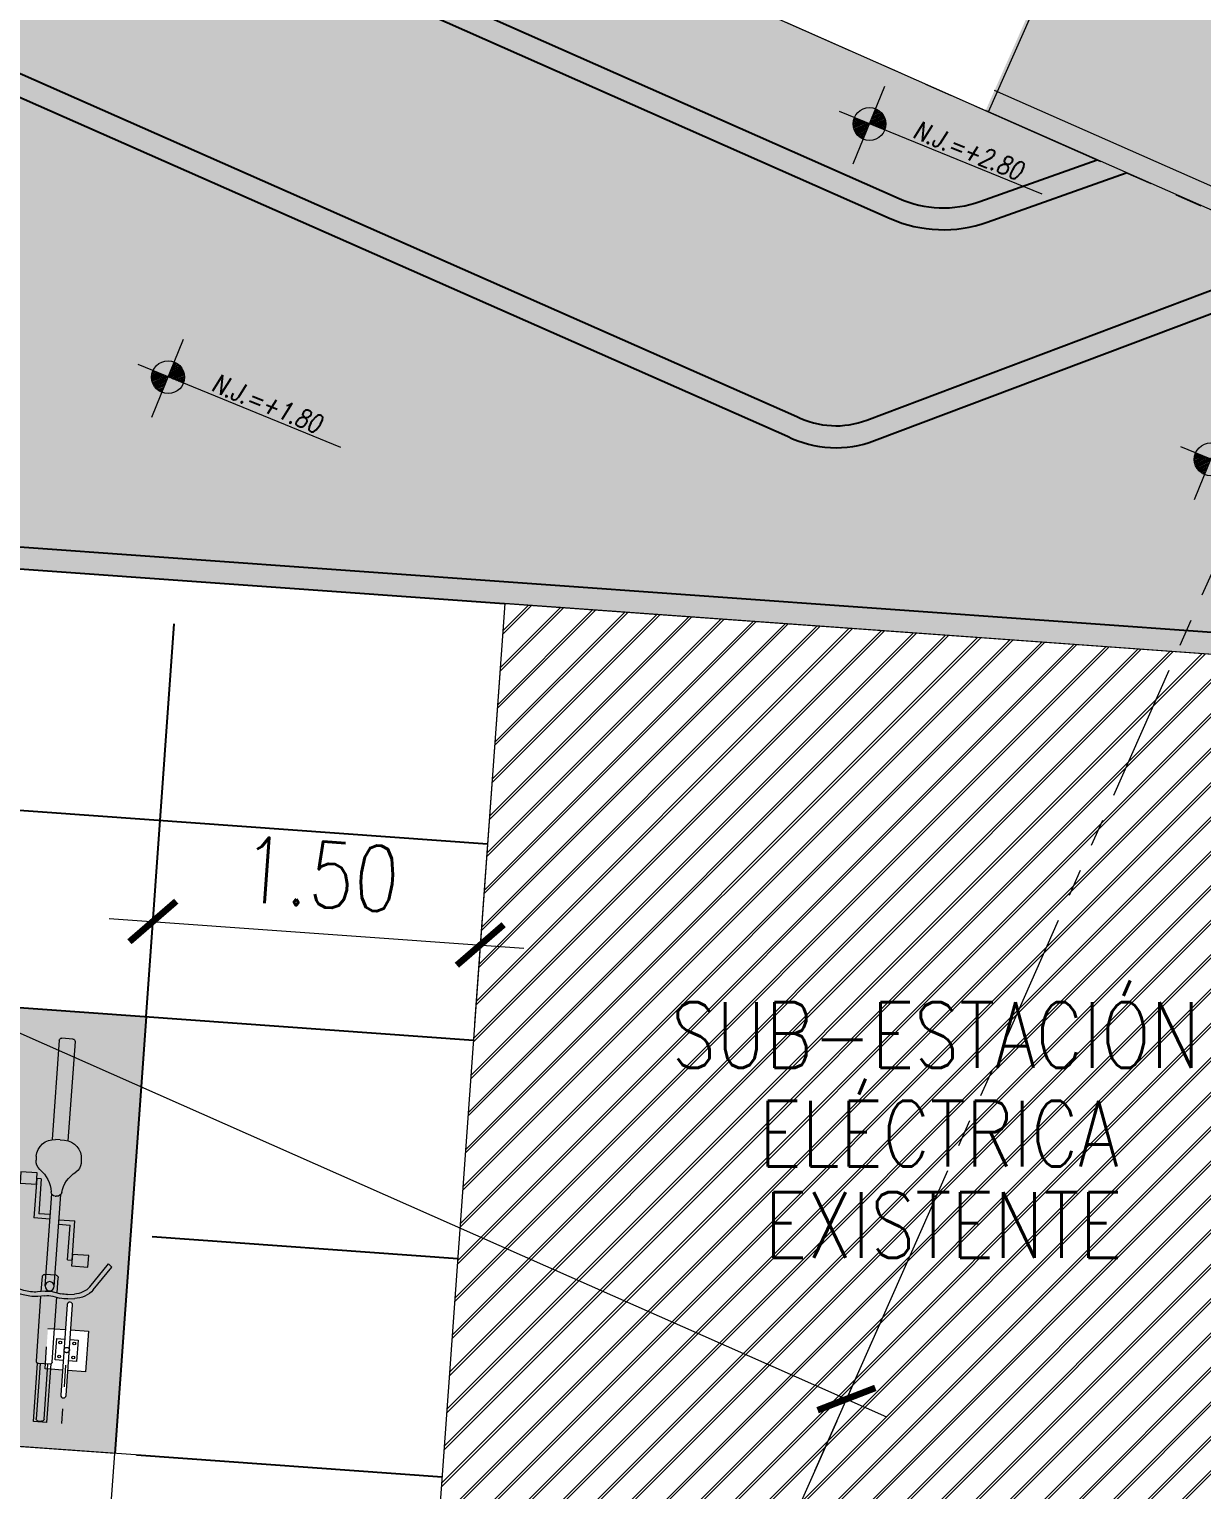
# Model space of a CAD drawing. Header units: inches. Extents: x 0 to 766, y -245 to 236.
# Drawn here: x 226.01 to 231.36, y 63.2 to 69.87 of the extents above; entities that cross this region are included whole.
import ezdxf
from ezdxf.enums import TextEntityAlignment as Align

# ---------------------------------------------------------------- set-up
doc = ezdxf.new("R2010")
doc.units = ezdxf.units.IN
doc.header["$MEASUREMENT"] = 0
doc.set_wipeout_variables(frame=1)
doc.linetypes.add('HIDDEN2', pattern=[0.1875, 0.125, -0.0625])
doc.linetypes.add('PHANTOM', pattern=[2.5, 1.25, -0.25, 0.25, -0.25, 0.25, -0.25])
doc.layers.get('DEFPOINTS').update_dxf_attribs({"color": 251, "lineweight": 9})
for name, color, linetype, lineweight in [('00_INTERVENCION', 251, 'Continuous', 9), ('A-BICICLETAS', 251, 'Continuous', 9), ('A-HATCH', 251, 'Continuous', 9), ('A-JARDIN', 251, 'Continuous', 9), ('A-MURO BAJO', 251, 'Continuous', 9), ('A-TEXTO-INDICACIONES', 251, 'Continuous', 9), ('BICICLETAS', 251, 'Continuous', 9), ('COTAS-EXTER', 251, 'Continuous', 9), ('DLP_ETAPAS', 251, 'Continuous', 9), ('DLP_HATCH', 251, 'Continuous', 9), ('DLP_MURO BAJO', 251, 'Continuous', 9), ('DLP_TEXTO AMBIENTE', 251, 'Continuous', 9), ('EJES', 251, 'PHANTOM', 9), ('HATCH', 251, 'Continuous', 9), ('MOBILIARIO', 251, 'Continuous', 9), ('PROYECCIONES', 251, 'HIDDEN2', 9)]:
    doc.layers.add(name, color=color, linetype=linetype, lineweight=lineweight)
doc.styles.add('R100-200', font='romans.shx', dxfattribs={"width": 0.8, "height": 0.3})
doc.styles.add('R80', font='romans.shx', dxfattribs={"width": 0.8, "oblique": 15, "height": 0.1})
doc.styles.add('R80-200', font='romans.shx', dxfattribs={"width": 0.8, "oblique": 10, "height": 0.2})
doc.styles.add('TXT_COTAS', font='romans.shx', dxfattribs={"width": 0.8})
doc.dimstyles.new('DLP-COTA 200', dxfattribs={"dimtxt": 0.3, "dimasz": 0.2, "dimexe": 0.36, "dimexo": 0.12, "dimgap": 0.12, "dimtad": 1, "dimzin": 0, "dimdsep": 46, "dimtxsty": 'TXT_COTAS', "dimblk": 'ARCHTICK', "dimcen": 0.18, "dimdle": 0.2, "dimclrd": 256, "dimclre": 256, "dimclrt": 2, "dimadec": 0, "dimazin": 0, "dimtfac": 1, "dimtix": 1, "dimtofl": 0, "dimtmove": 2, "dimatfit": 3, "dimfxl": 0.36, "dimtolj": 1, "dimtzin": 0, "dimlwd": 9, "dimlwe": 9, "dimarcsym": 0})

# ---------------------------------------------------------------- blocks, each defined once
blk = doc.blocks.new('base general')
at = {"layer": 'DLP_HATCH'}
h = blk.add_hatch(dxfattribs=at)
h.set_pattern_fill('ANSI31', color=251, scale=0.035)
h.set_pattern_definition([(45, (-226544.9929284196, -8188091.284064868), (-0.0785772410593551, 0.0785772410593551), [])])
h.paths.add_polyline_path([(3.414964377705473, -4.431248090229928), (3.093019498337526, -8.919716814532876), (7.581488223338965, -9.241661693900824), (7.903433102706913, -4.753192969597876)])
at = {"layer": 'DLP_MURO BAJO', "color": 251}
blk.add_line((3.128791151131736, -8.420998074114323), (1.133916164020775, -8.277911455370486, 1.143228099061943e-08), dxfattribs=at)
blk.add_lwpolyline([(3.414964377705473, -4.431248090229928), (3.093019498337526, -8.919716814532876), (7.581488223338965, -9.241661693900824), (7.903433102706913, -4.753192969597876)], close=True, dxfattribs=at)
at = {"layer": 'DLP_TEXTO AMBIENTE', "color": 251, "style": 'R100-200', "width": 0.8}
for s, p in [('SUB-ESTACIÓN', (4.175400828302372, -6.552583946846426, 5.259832665969916e-07)), ('ELÉCTRICA', (4.575848029984627, -7.002583946101367, 5.259832665969916e-07)), ('EXISTENTE', (4.6019531142083, -7.419649885036051, 5.259832665969916e-07))]:
    blk.add_text(s, height=0.2999999999999999, rotation=359.9999997865566, dxfattribs=at).set_placement(p)
blk = doc.blocks.new('_ArchTick')
at = {"color": 0, "linetype": 'ByBlock', "const_width": 0.15}
blk.add_lwpolyline([(-0.5, -0.5), (0.5, 0.5)], dxfattribs=at)
blk = doc.blocks.new('*D234')
at = {"layer": 'COTAS-EXTER', "lineweight": 9, "transparency": 16777216}
for p, q in [((-11.62600095758723, -41.61827138223493), (-12.12769584751628, -42.75224767243427)), ((-12.16494189415006, -42.34211021741443), (0.8667601144444106, -48.10760845692407)), ((1.039902246446154, -47.22193255991483), (0.5382073565171019, -48.35590885011417))]:
    blk.add_line(p, q, dxfattribs=at)
at = {"layer": 'DEFPOINTS', "color": 0, "transparency": 16777216}
for p in [(-11.57744983903831, -41.50853174086661, -1.21716331414238e-07), (1.088453364995075, -47.1121929185465, -1.21716331414238e-07), (0.6838607121638702, -48.0266899260092)]:
    blk.add_point(p, dxfattribs=at)
at = {"layer": 'COTAS-EXTER', "lineweight": 9, "transparency": 16777216, "xscale": 0.2, "yscale": 0.2, "zscale": 0.2}
for p, rotation in [((-11.98204249186951, -42.4230287483293), 156.1343966983409), ((0.6838607121638702, -48.0266899260092), 336.1343966983409)]:
    blk.add_blockref('_ArchTick', p, dxfattribs=dict(at, rotation=rotation))
at = {"layer": 'COTAS-EXTER', "color": 2, "transparency": 16777216, "insert": (-5.539850873117746, -44.97794514409051), "char_height": 0.3, "attachment_point": 5, "rotation": 336.13439669834094, "style": 'TXT_COTAS'}
blk.add_mtext('\\A1;13.85', dxfattribs=at)
blk = doc.blocks.new('ESTRUCTURAS_PISO-1')
at = {"layer": 'HATCH'}
h = blk.add_hatch(color=256, dxfattribs=at)
h.dxf.hatch_style = 1
h.paths.add_polyline_path([(0.1499999901079718, 19.44999999668642), (0.1499999922561983, 14.60000000600598), (5.887486622668803e-07, 14.60000000616151), (-2.934752046712674e-06, 19.44999999667903)])
h.paths.add_polyline_path([(0.1499999928682882, 25.95000000711354), (-5.750000026271664, 25.95000000711354), (-5.750000026271664, 24.90000000721841), (-5.600000026644011, 24.90000000718919), (-5.600000027575334, 25.80000000716143), (-3.661173650471028e-06, 25.80000000709185), (-3.661244591057766e-06, 20.55000000711334), (-1.400003661290611, 20.55000000711266), (-1.400003661291521, 20.45000000710161), (-3.661290065792855e-06, 20.45000000710161), (-2.971077265101485e-06, 19.49999999667909), (1.799999990873403, 19.49999999676641), (1.799999991804725, 20.14999999637678), (1.699999994039899, 20.14999999637678), (1.699999989383286, 19.64999999677241), (0.1499999900188413, 19.6499999966851)])
h.paths.add_polyline_path([(-2.400000023105349, 21.40000001892554), (-2.300000025499685, 21.40000001898738), (-2.300000025898953, 23.10000000707873), (-5.750000023105713, 23.10000000707873), (-5.750000024036126, 21.80000000707298), (-5.650000024036672, 21.80000000707298), (-5.650000024036672, 23.00000000707269), (-2.400000023477332, 23.00000000714272)], flags=17)
h.paths.add_polyline_path([(-5.750000023501343, 20.45000000711354), (-2.30000002496763, 20.45000000711354), (-2.30000002496763, 20.60000000706134), (-5.750000023501343, 20.60000000709033)], flags=17)
h.paths.add_polyline_path([(-6.250003684932381, 17.49999994136726), (-6.250003684932381, 17.74999994136749), (-5.000000014646503, 17.74999995597409), (-5.00000001562239, 17.49999995653786)])
h.paths.add_polyline_path([(1.14999999027259, 15.10000000163188), (1.049999989714706, 15.10000000163188), (1.049999986084913, 13.10000000130026), (0.1499999868392479, 13.10000000036894), (0.149999986218063, 13.7000000003693), (-1.32231434690766e-08, 13.70000000021378), (-1.32231434690766e-08, 13.02500000021359), (-1.32231434690766e-08, 12.35000000021341), (0.149999986218063, 12.35000000005789), (0.1499999868383384, 12.95000000005825), (1.049999986084913, 12.94999999912693), (1.049999989714706, 10.94999999879542), (1.149999989341268, 10.94999999879542), (1.149999985615977, 12.94999999912693), (6.399999994740028, 12.95000001106484), (6.399999995450344, 12.60000001080857), (6.549999995451799, 12.60000001101946), (6.549999994607788, 13.02500000021359), (6.549999995451799, 13.44999998940727), (6.399999992926496, 13.44999998961816), (6.399999992082485, 13.09999998936235), (1.149999985615977, 13.10000000130026)])
h.paths.add_polyline_path([(0.149999990086144, 6.500000003740752), (0.1499999922561983, 11.4499999944212), (-7.185008144006133e-09, 11.44999999426568), (2.101023710565642e-08, 6.599999998643739), (-1.450000009989708, 6.599999996408997), (-1.450000009989708, 7.049999985408022), (-4.100000009989344, 7.049999954061605), (-4.100000010003896, 6.899999996787415), (-1.600000009812902, 6.899999996711813), (-1.600000009915675, 6.449999996264978), (-9.899849828798324e-09, 6.449999998643648), (-9.899849828798324e-09, 1.149994747349524), (-0.9000000094556526, 1.149991251752112), (-0.9000000102296326, 0.9999999873791694), (2.159140422008932e-09, 0.9999999872172793), (0, 0), (4.599997728599192, -6.536652108479757e-09), (4.599997728601011, 0.1499847499508178), (0.1499999928646503, 0.1500089923139285), (0.1499999926736564, 6.350000003742025), (1.799999991088043, 6.350000003649029), (1.799999990873403, 6.500000003660716)])
h.paths.add_polyline_path([(2.70000000148957, 5.550000003573359), (6.150000003291098, 5.550000003547893), (6.150000002794513, 5.650000003547348), (2.70000000149048, 5.650000003573723)])
h.paths.add_polyline_path([(2.69999999776519, 6.450000003562081), (2.799999995530015, 6.450000003562081), (2.799999996453153, 8.150000003800642), (6.049999999255306, 8.150000003713558), (6.050000000186628, 6.850000003074229), (6.149999995902363, 6.850000003219748), (6.149999996606311, 8.250000003810442), (2.70000000521577, 8.250000003736773)])
h.paths.add_polyline_path([(2.799999997389023, 3.050000003789364), (6.049999999257125, 3.05000000370228), (6.050000000186628, 4.350000004021013), (6.14999999869633, 4.350000003875493), (6.149999996526276, 2.900000003620448), (2.699999998075327, 2.900000003752325), (2.699999994815698, 4.750000003535888), (2.799999996463157, 4.750000003521563)])
h.paths.add_polyline_path([(-8.400000015386468, 9.399997958064432), (-8.400000015387377, 9.299997962376892), (-6.650000015083606, 9.2999979557394), (-6.650000014152283, 8.399997956493735), (-7.250000015003934, 8.399997957586038), (-7.250000014848411, 8.249997958144832), (-6.50000001508306, 8.249997956432594), (-6.50000001508397, 15.54999995996434), (-4.000000016390914, 15.54999995996434), (-4.000000015079422, 8.24999795708652), (-1.900000013475619, 8.249997956946572), (-1.900000013464705, 8.399999954503187), (-3.850000013468161, 8.399999954535701), (-3.850000013179852, 12.09999995453461), (-1.200000013788667, 12.09999995448914), (-1.200000013788667, 12.24999995449025), (-3.850000013179852, 12.2499999545463), (-3.850000013153476, 13.84999995453461), (-1.200000014399848, 13.84999995435123), (-1.200000014378929, 13.99999995435951), (-3.850000013770114, 13.9999999544907), (-3.850000017528146, 15.69999994814884), (-6.650000015079968, 15.69999762439011), (-6.650000015083606, 9.399997955270464)])
h.paths.add_polyline_path([(-10.9000000136657, 0.3999999965470806), (-10.75000001359876, 0.3999999965416237), (-10.75000000506498, 3.500000003163564), (-10.60000000515811, 3.499999999438273), (-10.60000001368644, 0.1999999938151404), (-10.90000001369117, 0.1999999929029173)])
h.paths.add_polyline_path([(-6.15000000998316, 5.249999998436579), (-6.300000009994619, 5.249999998651447), (-6.300000010074655, 6.899999999438478), (-11.10000000075524, 6.899999997268424), (-11.10000000059972, 7.04999999670963), (-4.750000009952601, 7.049999958050194), (-4.750000009938958, 6.899999997925761), (-6.150000010105032, 6.899999999505781)])
h.paths.add_polyline_path([(-12.00000000639193, 6.900000003306559), (-12.60000000639229, 6.900000002686284), (-12.60000000546097, 6.000000003439709), (-10.600000005129, 5.999999999809916), (-10.600000005129, 5.900000000183354), (-12.60000000546097, 5.900000003908644), (-12.60000001700337, 0.3999999839160182), (-12.45000020287534, 0.3999999839160182), (-12.44999984873357, 0.2000000295377049), (-12.59999974622679, 0.2000000303369234), (-12.74999996135739, 0.2000000303371507), (-12.75000002810793, 6.900000020378229), (-14.9499999766349, 6.900000000155728), (-14.9499999766349, 7.050000003318701), (-12.6000000281083, 7.050000002780962), (-12.00000000654745, 7.050000002747765)])
h.paths.add_polyline_path([(-6.20000000989603, 4.24999999399472), (-7.800000010133772, 4.249999993063398), (-7.80000001004737, 0.7999999902694981), (-6.600000009437281, 0.7999999912008207), (-6.600000009524592, 0.6999999908283598), (-7.90000001014414, 0.6999999929183787), (-7.900000010070471, 4.349999984309079), (-6.20000000989603, 4.34999999175966)])
h.paths.add_polyline_path([(-5.300000009907308, 4.349999988035279), (-5.300000009881842, 0.6999999862335926), (-5.400000009881296, 0.6999999867301767), (-5.400000009907671, 4.349999988034369)])
h.paths.add_polyline_path([(-2.800000010121039, 4.249999992137873), (-4.500000009855285, 4.249999993063398), (-4.500000009869837, 4.349999994709151), (-2.700000010086114, 4.349999991449522), (-2.700000009954238, 0.6999999929984142), (-4.100000010238546, 0.6999999908283598), (-4.100000010325857, 0.7999999912008207), (-2.800000010035546, 0.7999999902694981)])
h.paths.add_polyline_path([(-8.100000006853406, 14.89999796627717), (-8.400000006858136, 14.89999796536495), (-8.400000015415571, 11.79999795974084), (-8.2500000154796, 11.79999795601555), (-8.250000006935807, 14.69999796628554), (-8.100000006869777, 14.69999796627872)])
h.paths.add_polyline_path([(-16.30000001506141, 11.04999796365018), (-14.60000001529352, 11.04999796272432), (-14.60000001527897, 10.94999796107845), (-16.40000001513363, 10.94999796433808), (-16.4000000152655, 14.39999796278926), (-15.00000001491026, 14.39999796495931), (-15.00000001482294, 14.29999796458674), (-16.30000001514873, 14.29999796551806)])
h.paths.add_polyline_path([(-12.80000001515418, 10.04999795713616), (-12.80000001507415, 8.399997956349125), (-8.15000001494991, 8.39999795851736), (-8.150000015104524, 8.249997959076154), (-14.3500000152053, 8.249997967546278), (-14.35000001521803, 8.399997957861729), (-12.95000001504377, 8.399997956281823), (-12.95000001516564, 10.04999795735102)])
h.paths.add_polyline_path([(-13.70000001484641, 10.94999796775323), (-13.70000001487278, 14.39999796905749), (-13.80000001526696, 14.39999796955408), (-13.80000001524149, 10.94999796775232)])
h.paths.add_polyline_path([(-19.10000001524713, 8.399997957152095), (-19.10000001524713, 13.15000320843933), (-18.20000001569315, 13.15000670403583), (-18.20000001491917, 13.29999796840866), (-19.25000001530316, 13.29999796859693), (-19.25000001530316, 8.249997973719019), (-15.00000001895933, 8.249997968400294), (-15.00000001859917, 8.399997963041642)])
h.paths.add_polyline_path([(-11.20000001501739, 11.04999796271886), (-11.20000001510289, 14.2999979655184), (-12.45000001571134, 14.29999796644938), (-12.45000001562403, 14.39999796495931), (-11.1000000150043, 14.39999796286929), (-11.10000001507797, 10.94999797147852), (-12.90000001485805, 10.94999796402794), (-12.90000001485805, 11.049997961793)])
h.paths.add_polyline_path([(-19.10000002821471, 0.8500000296980943), (-17.80000002810357, 0.8500000303661182), (-17.80000002810357, 0.7000000303655725), (-19.25000002811703, 0.700000030254273), (-19.25000003223704, 7.050000000155023), (-17.65000003179739, 7.050000000155023), (-17.65000003179739, 6.90000000037503), (-19.10000003199184, 6.900000000256796), (-19.10000003168898, 4.5999999705856), (-16.90000003185742, 4.599999971761122), (-16.90000003175737, 4.499999971758598), (-19.10000003058303, 4.499999970587851)])
h.paths.add_polyline_path([(-16.0000000281043, 0.7000000303655725), (-15.85000002810466, 0.7000000303655725), (-15.85000003179721, 4.499999971403213), (-16.00000003180685, 4.499999971403213)])
h.paths.add_polyline_path([(-23.71174792393867, 4.694981177060299), (-26.83278698222875, 2.52723688927847), (-26.77574107907731, 2.44510428344779), (-23.65470202177403, 4.612848570476899)])
h.paths.add_polyline_path([(-26.52437364007255, 11.81219777092031), (-27.66529168568104, 13.45484989931481), (-27.54209277622795, 13.54041875227335), (-26.40117473075134, 11.89776662390648), (-25.78514996728882, 12.32563187735809), (-25.35729298958267, 11.70963859598555), (-25.48049140109742, 11.62406902544637), (-25.82277414885993, 12.11685956980898), (-26.56199076153553, 11.60342398809075), (-25.42106316003355, 9.960778509607053), (-25.50319543466867, 9.903732130323192), (-26.6441230360897, 11.5463776088651), (-30.87393566005994, 8.608489717905968), (-30.67427317494639, 8.321026536457225), (-30.79747158646387, 8.235456965932826), (-31.28239044532347, 8.93361675210349), (-31.15919503681744, 9.019183173721785), (-30.95953439010373, 8.731719043735893)])
h.paths.add_polyline_path([(-22.3499985845956, 2.30000002970894), (-22.94999963087412, 2.300000029709395), (-22.94999963087412, 2.371161799319339), (-23.77326304836424, 3.556466401709827), (-23.19833480277794, 3.95578771647547), (-23.14128890068423, 3.873655109993706), (-23.63408453974353, 3.531379697311877), (-22.84827514547305, 2.400000029709304), (-22.24999858459614, 2.400000029708849), (-22.24999858459523, 0.2000000307527898), (-22.95000003147925, 0.2000000307527898), (-22.95000003147925, 0.3000000297215593), (-22.3499985845956, 0.3000000297228098)])
h.paths.add_polyline_path([(-25.96799133173045, 1.545081866982059), (-26.09119024150004, 1.459513013815126), (-25.21638473839812, 0.2000000322293545), (-24.15000003164278, 0.2000000317319746), (-24.15000003152727, 0.3500000304429705), (-25.13793703094416, 0.3500000304434252)])
h.paths.add_polyline_path([(-24.25024774732537, 5.294996126930187), (-25.22002616713417, 6.691247680465267), (-28.1767991370134, 4.637593927563557), (-27.43520520152833, 3.569874068910394), (-27.51733780604809, 3.512828168180931), (-28.3159804159277, 4.662684625234988), (-25.19494220884008, 6.830430142921387), (-24.16811514084293, 5.352042029084487)])
h.paths.add_polyline_path([(-19.40000002823308, 0.7000000294699475), (-20.45000003131645, 0.7000000289278887), (-20.45000003140376, 0.8500000276640094), (-19.55000002830548, 0.8500000276640094), (-19.55000003134501, 6.899999999887314), (-20.80000003110126, 6.899999999433135), (-20.80000003117311, 7.049999999508827), (-19.40000003050227, 7.050000000155023)])
h.paths.add_polyline_path([(-24.967082299715, 10.88487278332582), (-23.14159015980385, 8.256612265387503), (-24.45575031490716, 7.343845451685866), (-24.39870441283983, 7.261712845143734), (-23.248808660127, 8.060387708489998), (-22.44284660495669, 6.899999998742032), (-21.20000003107907, 6.899999999324905), (-21.20000003114637, 7.049999999352394), (-22.36439916846848, 7.049999998832163), (-23.09708681497796, 8.104890529516524), (-22.93282191911749, 8.21898279037714), (-24.84388360874436, 10.97044197081891)])
h.paths.add_polyline_path([(-29.63647424236933, 12.08574824794175), (-29.55090538617787, 11.96254934035835), (-32.01488334300757, 10.25117243237378), (-31.92931377223613, 10.12797402097351), (-32.13464623967684, 9.98535860497418), (-32.30578394513668, 10.2317564248159)])
h.paths.add_polyline_path([(-36.77959101310626, 20.09127111936607), (-32.91935419428592, 22.77243151456855), (-33.00492304726959, 22.89563042445297), (-36.98835447251258, 20.12890416520361), (-36.38937249993978, 19.2665117966659), (-36.2661807654149, 19.35207566715951)])
h.paths.add_polyline_path([(-33.45751670946083, 18.98952507340493), (-32.48773637289105, 17.59327076350905), (-32.40560376502344, 17.65031666655011), (-33.43243000565781, 19.12870358165969), (-36.43027014201198, 17.04652815545023), (-35.63162751401978, 15.89667166285926), (-35.54949490715808, 15.95371756511645), (-36.29109163557769, 17.02144144943441)])
h.paths.add_polyline_path([(-31.94923655356251, 16.9932558106442), (-34.94707669261243, 14.91108038243362), (-34.89003079009126, 14.82894777620868), (-31.89219065145062, 16.91112320413492)])
h.paths.add_polyline_path([(-33.4102735787601, 12.87374482074767), (-34.12334735478453, 13.90040240313567), (-34.20547996154801, 13.84335650073899), (-33.4353602809224, 12.73456631355657), (-30.43752015047994, 14.81674173591409), (-31.43582343147409, 16.25406235420155), (-31.51795603614573, 16.19701645336318), (-30.5766986518729, 14.84182844524935)])
h.paths.add_polyline_path([(-26.3944698404548, 13.72873608847954), (-26.51767054416996, 13.64317043779454), (-29.25587311459458, 17.58553394098226), (-29.13267423432808, 17.67110277349252)])
h.paths.add_polyline_path([(6.399999992982885, 14.94999999316224), (3.549999986361399, 14.95000000171058), (3.54999999008669, 15.10000000161733), (6.64999999570955, 15.09999999307445), (6.649999996621773, 14.7999999930696), (6.399999992976518, 14.7999999931003)])
h.paths.add_polyline_path([(2.70000000149048, 20.39999999685335), (6.150000002794513, 20.39999999687973), (6.150000003291098, 20.49999999687918), (2.70000000148957, 20.49999999685372)])
h.paths.add_polyline_path([(6.149999996606311, 17.79999999661675), (6.149999995902363, 19.19999999720733), (6.050000000186628, 19.19999999735285), (6.049999999255306, 17.89999999671375), (2.799999996455881, 17.89999999662666), (2.799999995530015, 19.59999999686499), (2.69999999776519, 19.59999999686499), (2.70000000521577, 17.79999999669042)])
h.paths.add_polyline_path([(5.050000002334855, 25.95000000725292), (0.1999999906574885, 25.95000000732739), (0.1999999908757673, 25.79999999685913), (4.900005242175212, 25.79999999685913), (4.900008737772623, 24.89999999730514), (5.05000000214568, 24.89999999653116)])
h.paths.add_polyline_path([(2.699999998075327, 23.09999999667468), (2.699999994815698, 21.29999999689119), (2.799999996461338, 21.29999999690585), (2.799999997387204, 22.99999999663794), (6.049999999255306, 22.99999999672502), (6.050000000186628, 21.69999999640606), (6.149999995902363, 21.69999999655158), (6.149999996526276, 23.09999999680656)])
h.paths.add_polyline_path([(-23.75231534354225, 12.64176790105512), (-22.01241555602155, 10.13672324488925), (-22.54627026332219, 9.765929906284896), (-22.63180651902076, 9.889151456900663), (-22.2211833077954, 10.17435330923456), (-23.87551425330639, 12.55619904788432), (-24.28617728585323, 12.27096953731291), (-25.71232465294725, 14.3242848296486), (-25.58912566694198, 14.40985373535489), (-24.24854697443243, 12.47973749279777), (-23.22188938269755, 13.19281126131034), (-24.50542208371644, 15.04079476238689), (-24.91608425903996, 14.75556372930976), (-24.97313125050277, 14.83769790910219), (-24.43926917339195, 15.20849636621438), (-23.09869047531993, 13.27838011236167), (-18.7867286359251, 16.27328997176369), (-18.87229748898335, 16.39648888136185), (-18.70803243298542, 16.51058057652961), (-18.53689472675069, 16.26418275716537)])
h.paths.add_polyline_path([(-20.04173848105347, 18.08020731596059), (-19.95616962786789, 17.95700840618088), (-19.79190441645096, 18.07110020934135), (-19.96304212279938, 18.31749802886475), (-22.46808662547392, 16.57759803118779), (-22.3825177733479, 16.45439912130007)])
h.paths.add_polyline_path([(-29.1611971853481, 17.71216907677444), (-30.63958410348732, 16.68534284012367), (-30.72515295666562, 16.80854174989361), (-29.36996491545779, 17.74979915633821), (-32.96385674403336, 22.92415337553348), (-27.54310474794966, 26.68918287528822), (-26.80150802474236, 25.62145899687698), (-26.9247069344392, 25.5358901435967), (-27.58073480484472, 26.48041511279735), (-32.75508897869713, 22.88652331994285), (-29.84574797215373, 18.6977603900649), (-28.49056000420387, 19.6390177478047), (-28.43351410199921, 19.55688514137296), (-29.7887021083161, 18.6156277572095)])
h.paths.add_polyline_path([(-27.49465998418327, 19.78283412891187), (-27.43761408201135, 19.70070152232847), (-24.52190655414688, 21.72583104520095), (-24.57895245780765, 21.80796365067681)])
h.paths.add_polyline_path([(-27.86889459636495, 20.49694088172259), (-27.95102720103387, 20.43989498087126), (-28.97785343769465, 21.91828189915782), (-25.77468178973595, 24.14307207735487), (-25.71763588759404, 24.06093947100396), (-26.00510000668874, 23.86127881617585), (-25.26350328053741, 22.79355493075866), (-25.34563588582114, 22.73650902949714), (-26.08723260944043, 23.80423291667057), (-28.83867493239541, 21.8931951924493)])
h.paths.add_polyline_path([(-26.98124686740721, 19.04364066869869), (-26.01146653216165, 17.64738635745709), (-23.09575899802621, 19.67251588484055), (-23.83735572845035, 20.7402397675711), (-23.91948833296465, 20.68319386683777), (-23.23494026285425, 19.69760656199173), (-25.98638258501524, 17.78656883824794), (-26.89911426048275, 19.10068657119223)])
h.paths.add_polyline_path([(6.399999992976518, 11.25000000732689), (6.399999992982885, 11.10000000726495), (3.549999986361399, 11.09999999873116), (3.54999999008669, 10.94999999882452), (6.649999996640872, 10.95000000735286), (6.649999995671351, 11.25000000735304)])
edge = h.paths.add_edge_path()
edge.add_line((-29.9383385813544, 6.82322805691706), (-27.47436997217574, 8.53461893019778))
edge.add_line((-27.47436997217574, 8.53461893019778), (-27.55993963125366, 8.657817478475067))
edge.add_line((-27.55993960924116, 8.657817446785089), (-29.81857746313744, 7.089042421055751))
edge.add_line((-29.81857746314017, 7.089042421055296), (-29.90414703429724, 7.212240832968291))
edge.add_line((-29.90414703429724, 7.21224083296795), (-30.10947772288091, 7.069624879620051))
edge.add_line((-30.10947772288091, 7.069624879620051), (-29.9383385813544, 6.82322805691706))
edge = h.paths.add_edge_path(flags=17)
edge.add_line((-6.650000015080877, 15.69999795651222), (-6.250003683101568, 15.6999979563526))
h.paths.add_polyline_path([(-1.45000368401179, 15.39999993975266), (-1.45000368401179, 16.24999993975291), (-1.200000013725912, 16.24999995435951), (-1.2000000147018, 15.39999995492326)])
h.paths.add_polyline_path([(-2.600003684932744, 17.49999994136726), (-2.600003684932744, 17.74999994136749), (-1.500000014646503, 17.74999995597409), (-1.50000001562239, 17.49999995653786)])
h.paths.add_polyline_path([(-17.35000003179721, 7.049984790701501), (-15.85000003179721, 7.049984790701501), (-15.85000003179721, 6.900000000098998), (-17.35000003179721, 6.900000000098998)])
blk = doc.blocks.new('TORRE-A_PLAN-GEN')
at = {"rotation": 55.21775912192494}
blk.add_blockref('ESTRUCTURAS_PISO-1', (37.63273413186539, 18.89677513558209, 3.091364945972957e-08), dxfattribs=at)
blk = doc.blocks.new('ETAPAS_EL-ROSARIO-01')
at = {"layer": 'DLP_HATCH'}
h = blk.add_hatch(dxfattribs=at)
h.set_pattern_fill('NET', color=8, scale=0.5, angle=30)
h.set_pattern_definition([(29.99999999999999, (-226598.6886320594, -8188115.858783023), (-0.7937499999999998, 1.374815328507796), []), (120, (-226598.6886320594, -8188115.858783023), (-1.374815328507796, -0.7937499999999997), [])])
edge = h.paths.add_edge_path()
edge.add_line((-5.119257558631944, -39.38055419642478), (-2.145317182556028, -34.362713820301))
edge.add_line((-2.145317182556028, -34.362713820301), (-0.7240417564753443, -35.17092017363757))
edge.add_line((-0.7240417564753443, -35.17092017363757), (6.173584206553642, -23.15930621977895))
edge.add_line((6.173584206553642, -23.15930621977895), (4.372489723959006, -12.48715165443718))
edge.add_line((4.372489723959006, -12.48715165443718), (3.084003503667191, -7.412719970569015))
edge.add_line((3.084003503667191, -7.412719970569015), (0.6028502009867225, -1.453054812736809))
edge.add_line((0.6028502009867225, -1.453054812736809), (-26.05888872095966, -11.4215807216242))
edge.add_line((-26.05888872095966, -11.4215807216242), (-38.30667500055279, -6.003316828981042))
edge.add_line((-38.30667500055279, -6.003316828981042), (-39.01143954624422, -15.82896352373064))
edge.add_line((-39.01143954624422, -15.82896352373064), (-41.04641557997093, -27.65982411149889))
edge.add_arc((-46.95957980857929, -26.64272587094456), 6.000000002119358, 309.9255506769823, 350.2402988185339, ccw=False)
edge.add_line((-43.10882972707623, -31.24400002416223), (-48.93134561294573, -36.11679237801582))
edge.add_line((-48.93134561294573, -36.11679237801582), (-63.58545379701536, -32.11002549156547))
edge.add_line((-63.58545379701536, -32.11002549156547), (-61.2715167705901, -23.64699377864599))
edge.add_line((-61.2715167705901, -23.64699377864599), (-60.8656602006231, -17.4209560174495))
edge.add_line((-60.8656602006231, -17.4209560174495), (-71.96898017692729, -14.997259397991))
edge.add_line((-71.96898017692729, -14.997259397991), (-72.46370098288753, -16.80662044230849))
edge.add_line((-72.46370098288753, -16.80662044230849), (-97.98786569951335, -9.828191481530666))
edge.add_line((-97.98786569951335, -9.828191481530666), (-103.8112985943153, -36.55343463178724))
edge.add_line((-103.8112985943153, -36.55343463178724), (-110.35362560043, -66.42470536567271))
edge.add_line((-110.35362560043, -66.42470536567271), (-53.61793261306593, -81.61772925034165))
edge.add_line((-53.61793261306593, -81.61772925034165), (-44.92496922399732, -72.72020544484258))
edge.add_line((-44.92496922399732, -72.72020544484258), (-5.119257558631944, -39.38055419642478))
blk = doc.blocks.new('SIM NIVEL PLANTA')
at = {"linetype": 'Continuous'}
h = blk.add_hatch(dxfattribs=at)
h.set_pattern_fill('_USER', color=256, scale=0.0999963382923852, angle=45, style=0, pattern_type=0)
h.set_pattern_definition([(45, (35396.10580914898, 26516.48920438578), (-0.0707080889003696, 0.0707080889003696), [])])
h.paths.add_polyline_path([(-17.03192196782002, 1e-16), (-15.53208676343602, 1e-16, 0.4092090227661144), (-17.03192196782002, 1.474380134766136)])
h.paths.add_polyline_path([(-18.53175717220401, -1e-16, 0.4192358746569979), (-17.03192196782002, -1.525729753993459), (-17.03192196782002, 0)])
for p, q in [((-17.03192196782002, -3.974827738415029), (-17.03192196782002, 3.71603278895526)), ((0, 0), (-20, 0))]:
    blk.add_line(p, q)
blk.add_circle((-17.03192196782002, -0.0256748096136619), 1.500054944379798, dxfattribs=at)
at = {"style": 'R80'}
blk.add_attdef('N.P.T.+0.00', text='', height=2.029999999999998, dxfattribs=at).set_placement((-7.766043381718013, 2.014999999999999), align=Align.MIDDLE_CENTER)
blk = doc.blocks.new('BICICLETA')
at = {"ltscale": 0.1}
for p, q in [((-0.0352169326506555, 0), (-0.0352169326506555, -0.3043964114040136)), ((0.0352169326506555, 0), (-0.0352169326506555, 0)), ((0.0352169326506555, 0), (0.0352169326506555, -0.3060924336314201)), ((-0.0219918483053334, -0.3035321608185768), (-0.0219918483053334, -0.0161127932369709)), ((-0.0102528707357124, -0.0043738167732954), (0.0073555955896154, -0.0043738167732954)), ((0.0190945731010288, -0.0161127932369709), (0.0190945731010288, -0.3035321608185768)), ((0.0278988062636927, -0.3035321608185768), (-0.030796081526205, -0.3035321608185768)), ((-0.042535059095826, -0.3152711372822523), (-0.042535059095826, -0.6538007911294699)), ((0.0396377838333137, -0.3152711372822523), (0.0396377838333137, -0.6538007911294699)), ((-0.1006510849110782, -0.6495964899659157), (-0.136093778302893, -0.6538777090609074)), ((-0.097835585474968, -0.6729050148278475), (-0.1332782788667828, -0.6771862339228392)), ((-0.0226960347499699, -0.681324178352952), (-0.0625106919324026, -0.6739967521280051)), ((-0.0226960347499699, -0.6574519332498312), (-0.0582612127182074, -0.6509065739810467)), ((-0.042535059095826, -0.6776730362325907), (-0.042535059095826, -0.755668381229043)), ((0.0197987574501895, -0.6574519332498312), (0.0553639375721105, -0.6509065739810467)), ((0.0197987574501895, -0.681324178352952), (0.059613416728098, -0.6739967521280051)), ((0.0396377838333137, -0.6776730362325907), (0.0396377838333137, -0.755668381229043)), ((0.0949383102124557, -0.6729050148278475), (0.1303810036624782, -0.6771862339228392)), ((0.0977538097067736, -0.6495964899659157), (0.1331965030985884, -0.6538777090609074)), ((-0.2294698675977997, -0.7060678862035275), (-0.317238318210002, -0.8312386739999055)), ((-0.211091686564032, -0.7206780482083559), (-0.2988601372344419, -0.845848836004734)), ((-0.0249265927122906, -0.7087124697864056), (-0.0249265927122906, -1.187924370169639)), ((0.022029317507986, -0.7087124697864056), (0.022029317507986, -1.187924370169639)), ((0.208194411417935, -0.7206780482083559), (0.2959628619719297, -0.845848836004734)), ((0.2265725923934951, -0.7060678862035275), (0.3143410430639051, -0.8312386739999055)), ((-0.317238318210002, -0.8312386739999055), (-0.2988601372344419, -0.845848836004734)), ((0.0278988062636927, -0.7674073576927185), (-0.030796081526205, -0.7674073576927185)), ((0.3143410430639051, -0.8312386739999055), (0.2959628619719297, -0.845848836004734)), ((0.0817608520155773, -0.8520537223666906), (0.0817608520155773, -1.033725392073392)), ((0.0817608520155773, -0.8520537223666906), (0.105238807038404, -0.8520537223666906)), ((0.105238807038404, -0.8520537223666906), (0.105238807038404, -1.057203346863389)), ((-0.0249265927122906, -1.057203346863389), (-0.1081360823009163, -1.057203346863389)), ((-0.1081360823009163, -1.262352971360087), (-0.1081360823009163, -1.057203346863389)), ((0.022029317507986, -1.033725392073392), (0.0817608520155773, -1.033725392073392)), ((0.022029317507986, -1.057203346863389), (0.105238807038404, -1.057203346863389)), ((-0.0846581271616742, -1.262352971360087), (-0.0846581271616742, -1.080681301653385)), ((-0.0249265927122906, -1.080681301653385), (-0.0846581271616742, -1.080681301653385)), ((-0.0059508346021175, -1.178271571174263), (-0.0014486375730485, -1.178271571174263)), ((0.0030535593978129, -1.178271571174263), (-0.0014486375730485, -1.178271571174263)), ((-0.0846581271616742, -1.262352971360087), (-0.1081360823009163, -1.262352971360087)), ((-0.1188384132110514, -1.377834189683198), (-0.1188384132110514, -1.357673712074756)), ((0.1159411379485391, -1.377834189683198), (0.1159411379485391, -1.357673712074756)), ((-0.042535059095826, -1.988261021673679), (-0.042535059095826, -1.470080446451902)), ((-0.0014486375730485, -1.471746010705828), (-0.0249265927122906, -1.471746010705828)), ((-0.0014486375730485, -1.471746010705828), (0.022029317507986, -1.471746010705828)), ((0.0396377838333137, -1.988261021673679), (0.0396377838333137, -1.470080446451902)), ((0.0278988062636927, -2), (-0.030796081526205, -2)), ((0.0073555955896154, -2), (-0.0102528707357124, -2))]:
    blk.add_line(p, q, dxfattribs=at)
for points in [[(0.1902822779957205, -0.8224237971007823), (0.1902822779957205, -0.881683649495244), (0.105238807038404, -0.881683649495244), (0.105238807038404, -0.8224237971007823)], [(-0.1931795531418174, -1.29198289848864), (-0.1931795531418174, -1.232723046094179), (-0.1081360823009163, -1.232723046094179), (-0.1081360823009163, -1.29198289848864)]]:
    blk.add_lwpolyline(points, close=True, dxfattribs=at)
blk.add_circle((-0.0014486375730485, -0.7087124697864056), 0.0234779551140784, dxfattribs=at)
for centre, radius, start, end in [((-0.0102528707357124, -0.0161127932369709), 0.0117389775570392, 90, 180), ((0.0073555955896154, -0.0161127932369709), 0.0117389775570392, 0, 90), ((-0.030796081526205, -0.3152711372822523), 0.0117389775570392, 90, 180), ((0.0278988062636927, -0.3152711372822523), 0.0117389775570392, 0, 90), ((-0.1192007814534008, -0.7937288600951434), 0.1408677306844701, 96.88754168544253, 141.5162396739128), ((-0.1192007814534008, -0.7937288600951434), 0.1173897755703917, 96.88754168544253, 141.5162396739128), ((-0.083758088061586, -0.7894476391375065), 0.1408677306844701, 79.57206374426998, 96.88754168544253), ((-0.083758088061586, -0.7894476391375065), 0.1173897755703917, 79.57206374426998, 96.88754168544253), ((-0.001448638678994, -0.5420010443776846), 0.1173897755703917, 259.5720637442699, 280.42793625573), ((-0.001448638678994, -0.5658732894808054), 0.1173897755703917, 259.5720637442699, 280.42793625573), ((0.0808608127990738, -0.7894476391375065), 0.1408677306844701, 83.11245831455749, 100.42793625573), ((0.0808608127990738, -0.7894476391375065), 0.1173897755703917, 83.11245831455749, 100.42793625573), ((0.1163035061908886, -0.7937288600951434), 0.1173897755703917, 38.48376032608721, 83.11245831455749), ((0.1163035061908886, -0.7937288600951434), 0.1408677306844701, 38.48376032608721, 83.11245831455749), ((-0.030796081526205, -0.755668381229043), 0.0117389775570392, 180, 270), ((0.0278988062636927, -0.755668381229043), 0.0117389775570392, 270, 0), ((-0.1922793090343475, -1.177966738119721), 0.1643621935413706, 306.3264775057557, 352.7261544639273), ((-0.0059508346021175, -1.20174952596426), 0.0234779551140784, 90, 172.7261544639273), ((0.0030535593978129, -1.20174952596426), 0.0234779551140784, 7.273845536072695, 90), ((0.1893820338300429, -1.177966738119721), 0.1643621935413706, 187.2738455360727, 233.6735224942443), ((-0.0601435254211538, -1.357673712074756), 0.0586948877851959, 126.3264775057557, 180), ((0.0572462502168492, -1.357673712074756), 0.0586948877851959, 0, 53.6735224942443), ((-0.0249265927122906, -1.377834189683198), 0.0939118204563134, 180, 270), ((0.022029317507986, -1.377834189683198), 0.0939118204563134, 270, 0), ((-0.030796081526205, -1.988261021673679), 0.0117389775570392, 180, 270), ((0.0278988062636927, -1.988261021673679), 0.0117389775570392, 270, 0)]:
    blk.add_arc(centre, radius, start, end, dxfattribs=at)
blk = doc.blocks.new('ESTAC_BICICLETA')
at = {"layer": 'HATCH'}
h = blk.add_hatch(color=254, dxfattribs=at)
h.dxf.hatch_style = 1
h.paths.add_polyline_path([(-2.842170943040401e-14, 5.684341886080801e-14), (0.6999999999999715, 5.684341886080801e-14), (0.6999999999999715, -1.999999999999943), (-2.842170943040401e-14, -1.999999999999943)])
blk.add_wipeout([(0.15975609629183463, -0.3627446446918575), (0.24024390110958604, -0.3627446452913943), (0.2402439018728295, -0.24811049739538493), (0.2415715358754798, -0.2425770802031807), (0.24634256008705174, -0.23754857846195232), (0.2524390239436633, -0.2359153752871982), (0.25798507854886604, -0.23724945317993928), (0.26294303427914417, -0.24191479165214913), (0.2646341460144354, -0.24811049735797042), (0.2646341461599105, -0.36274464529139205), (0.34512194965106685, -0.3627446448416499), (0.3451219506868261, -0.5481104992319368), (0.26463414615988784, -0.5481104988322484), (0.2646341456511748, -0.6627446443578382), (0.2629002484999017, -0.6690123211736188), (0.2586449430240477, -0.6732426230387067), (0.25243902439807175, -0.6749397656108975), (0.2462697027867227, -0.6732641715921379), (0.24141828978237936, -0.6679661758293884), (0.2402439031449687, -0.6627446443952529), (0.24024390280734034, -0.548110498741299), (0.15975609732781645, -0.5481104991911333)])
at = {"layer": 'BICICLETAS', "color": 251, "linetype": 'HIDDEN2', "ltscale": 0.5}
blk.add_lwpolyline([(-2.842170943040401e-14, 5.684341886080801e-14), (0.6999999999999715, 5.684341886080801e-14), (0.6999999999999715, -1.999999999999943), (-2.842170943040401e-14, -1.999999999999943)], close=True, dxfattribs=at)
at = {"layer": 'MOBILIARIO', "color": 6, "linetype": 'Continuous'}
blk.add_lwpolyline([(0.2402439018728666, -0.2481104972216373), (0.2402439031449558, -0.6627446439943403, 1), (0.2646341456510621, -0.6627446447212484), (0.2646341460144164, -0.2481104974942528, 1)], format="xyb", close=True, dxfattribs=at)
at = {"layer": 'MOBILIARIO', "color": 4, "linetype": 'Continuous'}
for points in [[(0.2402439013277105, -0.54811049874124), (0.1597560973277934, -0.54811049874124), (0.1597560962918346, -0.3627446446918471), (0.2402439011095233, -0.3627446452913816)], [(0.2646341461599078, -0.3627446452913816), (0.3190918139949385, -0.3627446456971605)], [(0.2402439013277604, -0.5042080597089097), (0.2036585361148097, -0.5042080597089097), (0.2036585355695288, -0.4066470840511963), (0.2402439007825045, -0.4066470843237119)], [(0.2646341458327891, -0.4066470843237618), (0.3012195108640378, -0.4066470845964272), (0.3012195114091689, -0.5042080599815252), (0.2646341463779203, -0.5042080597998481)], [(0.3152207159356595, -0.5481104990834319), (0.2646341461598578, -0.5481104988322283)]]:
    blk.add_lwpolyline(points, dxfattribs=at)
at = {"layer": 'MOBILIARIO', "color": 7, "linetype": 'Continuous'}
for centre in [(0.2203465871742777, -0.4233351203003361), (0.2845314732517705, -0.4233351258429853), (0.2203465857205364, -0.4875200259130098), (0.284531470707742, -0.4875200224602462)]:
    blk.add_circle(centre, 0.006592494551161714, dxfattribs=at)
at = {"layer": 'PROYECCIONES', "ltscale": 0.2}
blk.add_line((0.252439024034505, -0.3868027938627803), (0.2524390243639695, -0.1185152891258158), dxfattribs=at)
blk.add_lwpolyline([(0.3190918139949385, -0.3627446456971605), (0.3451219496510291, -0.3627446458911157), (0.3451219506868132, -0.5481104992319179), (0.3152207159356595, -0.5481104990834319)], dxfattribs=at)
at = {"layer": 'PROYECCIONES', "ltscale": 0.4}
blk.add_circle((0.2524390247614879, -0.4554275716983259), 0.01219512210916525, dxfattribs=at)
at = {"layer": 'BICICLETAS', "xscale": -0.8780487806474042, "yscale": 0.8780487806474041, "zscale": 0.878048780647404, "rotation": 0.003284121983559984}
blk.add_blockref('BICICLETA', (0.3499999999999715, -0.1185170615465621), dxfattribs=at)
blk = doc.blocks.new('*D326')
at = {"lineweight": 9, "transparency": 16777216}
for p, q in [((228.156265017384, 66.9301874195585), (228.0415340277727, 65.33063890081195)), ((226.5485012177453, 65.48149989045362), (226.5968889680745, 66.15610885727943)), ((226.3716458786608, 65.8113400207072), (228.2667771171864, 65.67540773738418))]:
    blk.add_line(p, q, dxfattribs=at)
at = {"layer": 'DEFPOINTS', "color": 0, "transparency": 16777216}
for p in [(228.1648502142291, 67.04987991888544, -1.244826271779357e-06), (228.0672896183082, 65.68971639879277), (226.5399160209002, 65.36180739112666, -1.244826254944513e-06)]:
    blk.add_point(p, dxfattribs=at)
at = {"lineweight": 9, "transparency": 16777216, "xscale": 0.2, "yscale": 0.2, "zscale": 0.2}
for p, rotation in [((226.571133377539, 65.79703135929861), 175.897365513709), ((228.0672896183082, 65.68971639879277), 355.897365513709)]:
    blk.add_blockref('_ArchTick', p, dxfattribs=dict(at, rotation=rotation))
at = {"color": 2, "transparency": 16777216, "insert": (227.3385281908252, 66.0126820025313), "char_height": 0.3, "attachment_point": 5, "rotation": 355.897365513709, "style": 'TXT_COTAS'}
blk.add_mtext('\\A1;1.50', dxfattribs=at)
blk = doc.blocks.new('COTASYEJES')
at = {"layer": 'EJES', "ltscale": 0.5}
for p, q in [((6.202504519373178, -35.5529506970197, -3.413906476472085e-07), (0.1336146989197005, -49.27040586806834, -4.65277739234368e-07)), ((-12.44363095620065, -36.05148764606565, -1.21716331414238e-07), (5.709254315355793, -44.08270475175232, -1.21716331414238e-07))]:
    blk.add_line(p, q, dxfattribs=at)
at = {"layer": 'COTAS-EXTER'}
dim = blk.add_aligned_dim(p1=(-11.57744983903831, -41.5085317408666, -3.123964227136338e-07), p2=(1.088453364995075, -47.1121929185465, -3.123964227136338e-07), distance=-0.9999999956916126, dimstyle='DLP-COTA 200', dxfattribs=at)
dim.commit()
dim.dimension.update_dxf_attribs({"geometry": '*D234', "text_midpoint": (-5.539850873117746, -44.97794514409051, -1.906800912993959e-07)})

msp = doc.modelspace()

# ---------------------------------------------------------------- linework, layer by layer
at = {"layer": 'A-MURO BAJO', "color": 251, "elevation": 9.622711749258087e-08}
msp.add_lwpolyline([(215.6438715621427, 68.63319122240415), (218.2393723928201, 68.4470234569954), (218.3407162170281, 69.8599317288818), (225.5222447829967, 69.34451934982559), (225.3934928335314, 67.54949400954416), (232.3339653934474, 67.05167218678167, 0.2862572655220303), (232.8018222632184, 67.29888434343508), (233.2486246423744, 68.23585539225957)], format="xyb", dxfattribs=at)

# ---------------------------------------------------------------- block references
at = {"color": 251}
for name, p in [('COTASYEJES', (229.0570709159604, 111.6419700831967, -1.572678485372836e-07)), ('base general', (224.76419426899, 71.68061482448599, -1.402094120316641e-06))]:
    msp.add_blockref(name, p, dxfattribs=at)

# ---------------------------------------------------------------- next in the draw order: block references
at = {"color": 251, "rotation": 344.7077791752537}
msp.add_blockref('TORRE-A_PLAN-GEN', (211.5266530119063, 33.70020660952201, 1.284456599908997e-06), dxfattribs=at)

# ---------------------------------------------------------------- next in the draw order: hatches: boundary and pattern name
at = {"layer": 'A-HATCH'}
h = msp.add_hatch(dxfattribs=at)
h.set_pattern_fill('ANSI31', color=251, scale=0.035)
h.set_pattern_definition([(45, (-226320.2287339216, -8188019.603449352), (-0.0785772410593551, 0.0785772410593551), [])])
h.paths.add_polyline_path([(228.1791588756553, 67.24936742529741), (227.8572139962873, 62.76089870099446), (232.3456827212888, 62.43895382162651), (232.6676276006567, 66.92742254592946)])
at = {"layer": 'A-JARDIN'}
h = msp.add_hatch(dxfattribs=at)
h.set_pattern_fill('AR-SAND', color=251, scale=0.005, angle=215)
h.set_pattern_definition([(252.5, (-2759.577988126728, -1063.457644534218), (0.1469112948203549, -0.1958632256862088), [0, -0.19304, 0, -0.2159, 0, -0.206375]), (222.5, (-2759.577988126728, -1063.457644534218), (0.02146303516649123, -0.4225123546636738), [0, -0.10414, 0, -0.17399, 0, -0.06667500000000001]), (182.5, (-2759.450028385885, -1063.368046158846), (-0.3235593409169935, -0.227435928835707), [0, -0.0635, 0, -0.2286, 0, -0.29845]), (172.5, (-2759.450028385885, -1063.368046158846), (-0.2488009110903542, -0.3102854999200086), [0, -0.03175, 0, -0.14986, 0, -0.17145])])
edge = h.paths.add_edge_path()
edge.add_line((232.6676276006567, 66.92742254592946), (232.3502245909424, 62.50227785304656))
edge.add_arc((228.2314354590146, 67.37273439866027), 6.378539870220904, 310.2201314265449, 356.2538420107098)
edge.add_line((234.5963463455503, 66.95598473407796), (235.1898101867648, 75.9315254204767))
edge.add_line((235.1898101867648, 75.9315254204767), (232.5688642504922, 70.00732619788965))
edge.add_line((232.5688642504922, 70.00732619788965), (230.9228389120492, 70.7359278258728))
edge.add_line((230.9228389120492, 70.7359278258728), (230.3766603845818, 69.50139077295086))
edge.add_line((230.3766603845818, 69.50139077295086), (219.3565428154491, 74.37668821782341))
edge.add_line((219.3565428154491, 74.37668821782341), (220.9382182038919, 77.95090231959244))
edge.add_line((220.9382182038919, 77.95090231959244), (216.3876567880745, 79.00365795948079))
edge.add_line((216.3876567880745, 79.00365795948079), (215.9956161319517, 73.53750515271446))
edge.add_line((215.9956161319517, 73.53750515271446), (215.4811396479729, 66.36424566906413))
edge.add_line((215.4811396479729, 66.36424566906413), (215.3133864264767, 64.02529141780457))
edge.add_line((215.3133864264767, 64.02529141780457), (221.0600814580632, 62.4543468384864))
edge.add_line((221.0600814580632, 62.4543468384864), (221.9457092694013, 63.34000461929014))
edge.add_arc((222.6528271216032, 62.63291149594357), 0.999998170991656, 111.73930858701749, 135.0010018724703, ccw=False)
edge.add_line((222.2824436841713, 63.56178847987672), (218.0112001251202, 63.86815242756626))
edge.add_line((218.0112001251202, 63.86815242756626), (218.4404599665088, 69.85277739547661))
edge.add_line((218.4404599665088, 69.85277739547661), (225.6220101036254, 69.33766557284167))
edge.add_line((225.6220101036254, 69.33766557284167), (225.486077821721, 67.44253434062472))
edge.add_line((225.486077821721, 67.44253434062472), (232.6676276006567, 66.92742254592946))

# ---------------------------------------------------------------- next in the draw order: linework, layer by layer
at = {"color": 251}
for p, q in [((225.3934928222682, 67.54949403375855, -4.050070136589672e-06), (232.6702496954188, 67.02755139776042, 2.849506202995633e-06)), ((225.2865903212171, 67.45684300184718, -3.955582879683635e-06), (228.1766110759875, 67.24961136941334, -1.404427411441586e-06)), ((219.7219862862496, 66.75314995095601, -3.955582899768777e-06), (228.1004612380877, 66.15218617681882, -3.955582899768854e-06))]:
    msp.add_line(p, q, dxfattribs=at)
at = {"layer": '00_INTERVENCION', "color": 251, "lineweight": 25, "elevation": 9.622711751404675e-08}
for points in [[(215.9956161319517, 73.53750515271446), (220.3682855713653, 73.2238909025537, -0.08645494478414419), (221.0344458204002, 73.05798685558608), (229.9812514058669, 69.09977994215211, 0.1917898061407009), (230.3509614413144, 69.08589033231607), (230.8859878246678, 69.27600797180554)], [(215.9884623614146, 73.43776136272123), (220.3611318008282, 73.12414711256048, -0.08645494476997445), (220.9939840375102, 72.96653826822063), (229.9407925463695, 69.0083300611796, 0.1917898061453737), (230.3844445890811, 68.99166252937636), (231.0190169561777, 69.21715309292546)], [(215.9195668432751, 72.47716302432588), (219.9023237194581, 72.19151387557855, -0.09244789351852195), (220.6600097089488, 72.0136392881023), (229.5133656494093, 68.10392253015658, 0.2093178259095547), (229.833780198149, 68.08719713900706), (231.8529448138381, 68.84820592131933)], [(215.9124130727671, 72.37741923433265), (219.8964513313788, 72.09167818267366, -0.09260422137813748), (220.6196946952207, 71.9221259030374), (229.4708529513975, 68.01337961674204, 0.207968699954732), (229.8690568068653, 67.99362598460635), (231.9833864517225, 68.79050178926906)]]:
    msp.add_lwpolyline(points, format="xyb", dxfattribs=at)
at = {"layer": 'A-MURO BAJO', "color": 251}
for points, elevation in [([(235.4511606197868, 76.76971064236483), (235.1085133469844, 75.9952381114336), (234.6377185807453, 69.04609481532594, -0.5534294360197672), (233.2935705641232, 68.3253282709839), (230.4169570975885, 69.5928439685004)], -3.428204158450208e-07), ([(235.5426101293654, 76.72925094429871), (235.2070933845482, 75.97089527275881), (234.737489874062, 69.03933544930538, -0.5516913179121717), (233.2486246423744, 68.23585539225957), (230.3766351143079, 69.50133365400603)], -3.428204158450208e-07), ([(217.9114563756686, 63.88197681595108), (218.3407162172609, 69.85993172701916), (225.522266589129, 69.34481988948306), (225.3934925855376, 67.549494023514), (232.3339630488138, 67.05167235441974, 0.3090608697857002), (232.8213541999232, 67.33593023483178), (233.2486246423744, 68.23585539225957)], -3.955582899768777e-06), ([(218.0112001245673, 63.86815242849758), (218.4333056351991, 69.75303364646157), (225.4153685083095, 69.25223047201058), (225.2865945065807, 67.45690463211855), (232.3268086920964, 66.95192860726735, 0.3090608699967878), (232.9116880276654, 67.2930373503687), (233.3389599389577, 68.19296560071876)], -3.955582899768777e-06)]:
    msp.add_lwpolyline(points, format="xyb", dxfattribs=dict(at, elevation=elevation))
at = {"layer": 'A-MURO BAJO', "color": 251, "elevation": -2.789841799515215e-07}
msp.add_lwpolyline([(229.4632344295335, 69.90546390701553), (230.3892581241619, 69.49577160560062), (230.9346665991418, 70.72855437648019)], dxfattribs=at)
at = {"layer": 'A-MURO BAJO', "color": 251, "elevation": -3.955582899768854e-06}
msp.add_lwpolyline([(228.1791588756553, 67.24936742529741), (227.8572139962873, 62.76089870099446), (232.3456827212888, 62.43895382162651), (232.6676276006567, 66.92742254592946)], close=True, dxfattribs=at)

# ---------------------------------------------------------------- next in the draw order: block references
at = {"layer": 'A-TEXTO-INDICACIONES', "color": 251}
ref = msp.add_blockref('SIM NIVEL PLANTA', (230.6350961354567, 69.11963763189038, -1.572678485372836e-07), dxfattribs=dict(at, xscale=0.04999999999999999, yscale=0.04999999999999999, zscale=0.04999999999999999, rotation=337.7998366167188))
ref.add_attrib('N.P.T.+0.00', 'N.J.=+2.80', dxfattribs={"layer": '0', "height": 0.08533333333333337, "rotation": 337.7998366142983, "style": 'R80-200', "oblique": 10, "width": 0.7999999999999997}).set_placement((230.3136467234237, 69.35963640742472, -1.572678485372836e-07), align=Align.TOP_CENTER)
ref = msp.add_blockref('SIM NIVEL PLANTA', (227.4296686272958, 67.96284737911543, -1.572678485372836e-07), dxfattribs=dict(at, xscale=0.04999999999999999, yscale=0.04999999999999999, zscale=0.04999999999999999, rotation=337.7998366167188))
ref.add_attrib('N.P.T.+0.00', 'N.J.=+1.80', dxfattribs={"layer": '0', "height": 0.08533333333333337, "rotation": 337.7998366142983, "style": 'R80-200', "oblique": 10, "width": 0.7999999999999997}).set_placement((227.1082192152628, 68.20284615464976, -1.572678485372836e-07), align=Align.TOP_CENTER)
ref = msp.add_blockref('SIM NIVEL PLANTA', (232.1944283004507, 67.58758325044533, -1.572678485372836e-07), dxfattribs=dict(at, xscale=0.04999999999999999, yscale=0.04999999999999999, zscale=0.04999999999999999, rotation=337.7998366167188))
ref.add_attrib('N.P.T.+0.00', 'N.J.=+1.80', dxfattribs={"layer": '0', "height": 0.08533333333333337, "rotation": 337.7998366142983, "style": 'R80-200', "oblique": 10, "width": 0.7999999999999997}).set_placement((231.8729788884177, 67.82758202597967, -1.572678485372836e-07), align=Align.TOP_CENTER)
at = {"layer": 'DLP_ETAPAS', "color": 251}
msp.add_blockref('ETAPAS_EL-ROSARIO-01', (278.4598979095701, 96.25533297945282, -1.572678485372836e-07), dxfattribs=at)

# ---------------------------------------------------------------- next in the draw order: block references
at = {"layer": 'A-BICICLETAS', "color": 251, "rotation": 175.8973655255542}
msp.add_blockref('ESTAC_BICICLETA', (226.396829407104, 63.36693239965012, -3.955582882933868e-06), dxfattribs=at)

# ---------------------------------------------------------------- next in the draw order: linework, layer by layer
at = {"color": 251}
for p, q in [((226.5399160209292, 65.36180739112666, -3.955582882933933e-06), (226.6686939730664, 67.15719487805387, -3.955582882933868e-06)), ((219.6575973098754, 65.85545620609543, -3.955582899768777e-06), (228.0360722621792, 65.2544924310269, -3.955582899768854e-06)), ((226.5399160207837, 65.36180738833269, -3.955582882933868e-06), (226.3968293978198, 63.3669323987188, -3.955582882862206e-06)), ((226.5681164587679, 64.35721556291452, -3.955582899732946e-06), (227.9645289554267, 64.25705493342599, -3.955582899768854e-06)), ((226.4965731472714, 63.35977806810757, -3.955582899697114e-06), (227.8929856488196, 63.25961743768772, -3.955582899768854e-06))]:
    msp.add_line(p, q, dxfattribs=at)
at = {"layer": 'A-MURO BAJO', "color": 251}
for p, q in [((226.3968294069584, 63.36693239778748, -3.955582882933868e-06), (222.6246275453543, 63.6375015453296, -3.92596245466235e-06)), ((226.3610577525635, 62.86821365364364, -3.967015163924488e-06), (226.396829407104, 63.36693239965012, -3.955582882891198e-06))]:
    msp.add_line(p, q, dxfattribs=at)

# ---------------------------------------------------------------- next in the draw order: dimensions: what is measured, and where the dimension line sits
at = {"color": 251}
dim = msp.add_linear_dim(base=(228.0672896183082, 65.68971639879277, -2.71075662798942e-06), p1=(226.5399160209001, 65.36180739112666, -3.955582882933933e-06), p2=(228.1648502142291, 67.04987991888544, -3.955582899768777e-06), angle=355.897365513709, dimstyle='DLP-COTA 200', dxfattribs=at)
dim.commit()
dim.dimension.update_dxf_attribs({"geometry": '*D326', "text_midpoint": (227.3385281908252, 66.0126820025313, -2.71075662798942e-06)})

doc.saveas('drawing.dxf')
